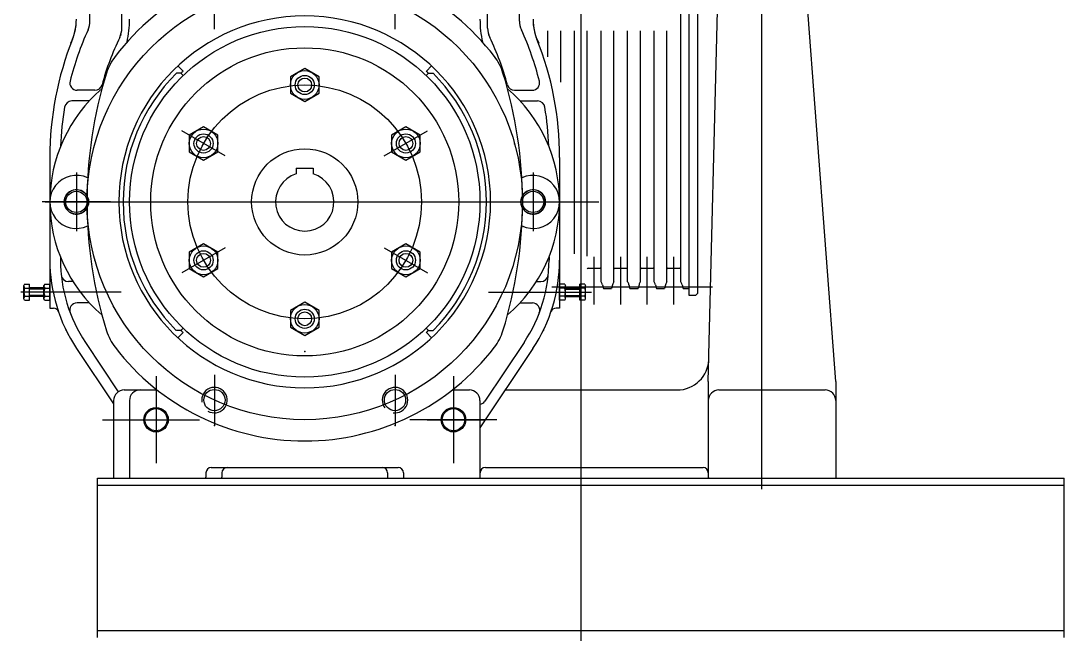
# Model space of a CAD drawing. Header units: millimetres. Extents: x 0 to 356400, y 0 to 68257.
# Drawn here: x 289811 to 290794, y 51542 to 52119 of the extents above; entities that cross this region are included whole.
import ezdxf

# ---------------------------------------------------------------- set-up
doc = ezdxf.new("R2010")
doc.units = ezdxf.units.MM
doc.header["$LTSCALE"] = 75
doc.layers.add('8', color=8, linetype='Continuous')

# ---------------------------------------------------------------- blocks, each defined once
blk = doc.blocks.new('G$C90CD5245')
at = {"layer": '8', "linetype": 'Continuous'}
for p, q in [((4250.44, 24345.83), (4250.44, 23453.6)), ((4250.44, 24201.9, -51500), (4250.44, 7109.48, -51500)), ((4420.44, 24049.24), (4420.44, 23318.92)), ((4370.44, 23420.3), (4380.44, 23819.3)), ((4490.44, 23420.3), (4460.44, 23819.3)), ((3905.44, 23751.93), (3905.44, 23799.76)), ((4075.44, 23751.93), (4075.44, 23799.76)), ((3788.23, 23759.48), (3788.23, 23767.3)), ((3818.23, 23752.8), (3818.23, 23767.3)), ((4162.65, 23752.8), (4162.65, 23767.3)), ((4192.65, 23759.48), (4192.65, 23767.3)), ((4344.44, 23513.96), (4344.44, 23767.97)), ((4352.44, 23501.3), (4352.44, 23767.97)), ((4360.44, 23503.3), (4360.44, 23767.97)), ((4219.44, 23725.81), (4219.44, 23750.4)), ((4231.44, 23701.9), (4231.44, 23750.4)), ((4244.44, 23540.26), (4244.44, 23750.4)), ((4256.44, 23538.11), (4256.44, 23750.4)), ((4269.44, 23513.96), (4269.44, 23750.4)), ((4281.44, 23513.96), (4281.44, 23750.4)), ((4294.44, 23513.96), (4294.44, 23750.4)), ((4306.44, 23513.96), (4306.44, 23750.4)), ((4319.44, 23513.96), (4319.44, 23750.4)), ((4331.44, 23513.96), (4331.44, 23750.4)), ((3875.87, 23712.16), (3871.09, 23717.28)), ((3990.44, 23714.88), (3976.94, 23707.09)), ((4003.94, 23707.09), (3990.44, 23714.88)), ((4105.02, 23712.16), (4109.79, 23717.28)), ((3873.89, 23710.3), (3869.61, 23710.3)), ((3876.02, 23708.17), (3873.89, 23710.3)), ((3976.94, 23707.09), (3976.94, 23691.5)), ((4003.94, 23691.5), (4003.94, 23707.09)), ((4104.87, 23708.17), (4106.99, 23710.3)), ((4106.99, 23710.3), (4111.27, 23710.3)), ((3792.81, 23694.3), (3776.26, 23694.3)), ((4188.07, 23694.3), (4204.62, 23694.3)), ((3787.45, 23684.3), (3771.22, 23684.3)), ((3976.94, 23691.5), (3990.44, 23683.71)), ((3990.44, 23683.71), (4003.94, 23691.5)), ((4193.43, 23684.3), (4209.66, 23684.3)), ((3915.5, 23632.56), (3874.86, 23656.03)), ((3895.18, 23659.88), (3881.68, 23652.09)), ((3908.68, 23652.09), (3895.18, 23659.88)), ((4065.38, 23632.56), (4106.02, 23656.03)), ((4085.7, 23659.88), (4072.2, 23652.09)), ((4099.2, 23652.09), (4085.7, 23659.88)), ((3881.68, 23652.09), (3881.68, 23636.5)), ((3908.68, 23636.5), (3908.68, 23652.09)), ((4072.2, 23652.09), (4072.2, 23636.5)), ((4099.2, 23636.5), (4099.2, 23652.09)), ((3881.68, 23636.5), (3895.18, 23628.71)), ((3895.18, 23628.71), (3908.68, 23636.5)), ((4072.2, 23636.5), (4085.7, 23628.71)), ((4085.7, 23628.71), (4099.2, 23636.5)), ((3750.44, 23631.2), (3750.44, 23489.3)), ((4230.44, 23631.2), (4230.44, 23489.3)), ((3775.44, 23616.92), (3775.44, 23561.67)), ((3982.44, 23621.1), (3982.44, 23615.61)), ((3982.44, 23621.1), (3998.44, 23621.1)), ((3998.44, 23621.1), (3998.44, 23615.61)), ((4205.44, 23616.92), (4205.44, 23561.67)), ((4230.44, 23622.34), (4230.44, 23560.72)), ((3775.44, 23609.87), (3775.44, 23568.99)), ((3775.44, 23609.87), (3775.44, 23568.99)), ((3775.44, 23609.87), (3775.44, 23568.99)), ((3775.44, 23609.87), (3775.44, 23568.99)), ((4205.44, 23609.87), (4205.44, 23568.99)), ((4205.44, 23609.87), (4205.44, 23568.99)), ((4205.44, 23609.87), (4205.44, 23568.99)), ((4205.44, 23609.87), (4205.44, 23568.99)), ((3807.62, 23589.3), (3743.26, 23589.3)), ((3746.03, 23589.3), (4267.41, 23589.3)), ((3751.28, 23589.3), (4229.6, 23589.3)), ((4173.26, 23589.3), (4237.62, 23589.3)), ((3915.5, 23546.03), (3874.86, 23522.56)), ((3895.18, 23549.88), (3881.68, 23542.09)), ((3908.68, 23542.09), (3895.18, 23549.88)), ((4065.38, 23546.03), (4106.02, 23522.56)), ((4085.7, 23549.88), (4072.2, 23542.09)), ((4099.2, 23542.09), (4085.7, 23549.88)), ((3760.44, 23537.33), (3760.44, 23534.59)), ((3881.68, 23542.09), (3881.68, 23526.5)), ((3908.68, 23526.5), (3908.68, 23542.09)), ((4072.2, 23542.09), (4072.2, 23526.5)), ((4099.2, 23526.5), (4099.2, 23542.09)), ((4220.44, 23537.33), (4220.44, 23534.59)), ((4262.94, 23492.65), (4262.94, 23537.58)), ((4287.94, 23492.65), (4287.94, 23537.58)), ((4312.94, 23492.65), (4312.94, 23537.58)), ((4337.94, 23492.65), (4337.94, 23537.58)), ((3881.68, 23526.5), (3895.18, 23518.71)), ((3895.18, 23518.71), (3908.68, 23526.5)), ((4072.2, 23526.5), (4085.7, 23518.71)), ((4085.7, 23518.71), (4099.2, 23526.5)), ((4257.24, 23526.8), (4268.64, 23526.8)), ((4282.24, 23526.8), (4293.64, 23526.8)), ((4307.24, 23526.8), (4318.64, 23526.8)), ((4332.24, 23526.8), (4343.64, 23526.8)), ((3750.44, 23519.3), (3750.44, 23489.3)), ((4230.44, 23519.3), (4230.44, 23489.3)), ((4230.44, 23519.3), (4230.44, 23489.3)), ((3726.67, 23511.8), (3725.94, 23510.55)), ((3725.94, 23498.05), (3725.94, 23510.55)), ((3726.67, 23511.8), (3731.44, 23511.8)), ((3726.67, 23508.05), (3731.44, 23508.05)), ((3731.44, 23496.79), (3731.44, 23511.8)), ((3744.94, 23508.3), (3731.44, 23508.3)), ((3744.94, 23507.3), (3731.44, 23507.3)), ((3745.67, 23511.8), (3744.94, 23510.55)), ((3744.94, 23498.05), (3744.94, 23510.55)), ((3745.67, 23511.8), (3750.44, 23511.8)), ((3745.67, 23508.05), (3750.44, 23508.05)), ((3750.44, 23496.79), (3750.44, 23511.8)), ((3772.23, 23514.3), (3768.11, 23514.3)), ((4208.66, 23514.3), (4212.78, 23514.3)), ((4222.99, 23509.3), (4374.38, 23509.3)), ((4235.22, 23511.8), (4230.44, 23511.8)), ((4230.44, 23496.79), (4230.44, 23511.8)), ((4230.44, 23496.79), (4230.44, 23511.8)), ((4235.22, 23511.8), (4230.44, 23511.8)), ((4235.22, 23508.05), (4230.44, 23508.05)), ((4235.22, 23508.05), (4230.44, 23508.05)), ((4235.22, 23511.8), (4235.94, 23510.55)), ((4235.22, 23511.8), (4235.94, 23510.55)), ((4235.94, 23498.05), (4235.94, 23510.55)), ((4235.94, 23498.05), (4235.94, 23510.55)), ((4235.94, 23508.3), (4249.44, 23508.3)), ((4235.94, 23508.3), (4249.44, 23508.3)), ((4235.94, 23507.3), (4249.44, 23507.3)), ((4235.94, 23507.3), (4249.44, 23507.3)), ((4249.44, 23496.79), (4249.44, 23511.8)), ((4254.22, 23511.8), (4249.44, 23511.8)), ((4254.22, 23511.8), (4249.44, 23511.8)), ((4249.44, 23496.79), (4249.44, 23511.8)), ((4254.22, 23508.05), (4249.44, 23508.05)), ((4254.22, 23508.05), (4249.44, 23508.05)), ((4254.22, 23511.8), (4254.94, 23510.55)), ((4254.22, 23511.8), (4254.94, 23510.55)), ((4254.94, 23498.05), (4254.94, 23510.55)), ((4254.94, 23498.05), (4254.94, 23510.55)), ((4270.67, 23511.37), (4271.65, 23507.7)), ((4271.65, 23507.7), (4279.23, 23507.7)), ((4280.21, 23511.37), (4279.23, 23507.7)), ((4295.67, 23511.37), (4296.65, 23507.7)), ((4296.65, 23507.7), (4304.23, 23507.7)), ((4305.21, 23511.37), (4304.23, 23507.7)), ((4320.67, 23511.37), (4321.65, 23507.7)), ((4321.65, 23507.7), (4329.23, 23507.7)), ((4330.21, 23511.37), (4329.23, 23507.7)), ((4345.67, 23511.37), (4346.65, 23507.7)), ((4346.65, 23507.7), (4352.44, 23507.7)), ((3817.48, 23504.3), (3723.17, 23504.3)), ((3726.67, 23496.79), (3725.94, 23498.05)), ((3726.67, 23500.54), (3731.44, 23500.54)), ((3726.67, 23496.79), (3731.44, 23496.79)), ((3744.94, 23501.3), (3731.44, 23501.3)), ((3744.94, 23500.3), (3731.44, 23500.3)), ((3745.67, 23496.79), (3744.94, 23498.05)), ((3745.67, 23500.54), (3750.44, 23500.54)), ((3745.67, 23496.79), (3750.44, 23496.79)), ((4163.4, 23504.3), (4257.72, 23504.3)), ((4218.01, 23504.3), (4260.46, 23504.3)), ((4235.22, 23500.54), (4230.44, 23500.54)), ((4235.22, 23500.54), (4230.44, 23500.54)), ((4235.22, 23496.79), (4230.44, 23496.79)), ((4235.22, 23496.79), (4230.44, 23496.79)), ((4235.22, 23496.79), (4235.94, 23498.05)), ((4235.22, 23496.79), (4235.94, 23498.05)), ((4235.94, 23501.3), (4249.44, 23501.3)), ((4235.94, 23501.3), (4249.44, 23501.3)), ((4235.94, 23500.3), (4249.44, 23500.3)), ((4235.94, 23500.3), (4249.44, 23500.3)), ((4254.22, 23500.54), (4249.44, 23500.54)), ((4254.22, 23500.54), (4249.44, 23500.54)), ((4254.22, 23496.79), (4249.44, 23496.79)), ((4254.22, 23496.79), (4249.44, 23496.79)), ((4254.22, 23496.79), (4254.94, 23498.05)), ((4254.22, 23496.79), (4254.94, 23498.05)), ((4358.44, 23501.3), (4352.44, 23501.3)), ((4358.44, 23501.3), (4360.44, 23503.3)), ((3750.44, 23489.3), (3753.83, 23489.3)), ((3787.61, 23494.3), (3776.13, 23494.3)), ((3990.44, 23494.88), (3976.94, 23487.09)), ((3976.94, 23487.09), (3976.94, 23471.5)), ((4003.94, 23487.09), (3990.44, 23494.88)), ((4003.94, 23471.5), (4003.94, 23487.09)), ((4193.28, 23494.3), (4204.75, 23494.3)), ((4230.44, 23489.3), (4227.05, 23489.3)), ((3873.89, 23468.3), (3869.61, 23468.3)), ((3876.02, 23470.42), (3873.89, 23468.3)), ((3976.94, 23471.5), (3990.44, 23463.71)), ((3990.44, 23463.71), (4003.94, 23471.5)), ((4104.87, 23470.42), (4106.99, 23468.3)), ((4106.99, 23468.3), (4111.27, 23468.3)), ((3783.98, 23456.9), (3814.86, 23410.6)), ((3875.87, 23466.43), (3871.09, 23461.31)), ((4105.02, 23466.43), (4109.79, 23461.31)), ((4196.9, 23456.9), (4160.11, 23401.75)), ((3775.66, 23451.35), (3810.44, 23399.21)), ((4205.22, 23451.35), (4155.44, 23376.72)), ((3850.44, 23425.31), (3850.44, 23343.28)), ((3905.44, 23426.66), (3905.44, 23378.84)), ((4075.44, 23426.66), (4075.44, 23378.84)), ((4130.44, 23425.31), (4130.44, 23343.28)), ((4370.44, 23420.3), (4370.44, 23329.3)), ((4490.44, 23420.3), (4490.44, 23329.3)), ((3820.44, 23412.3), (3851.53, 23412.3)), ((3850.44, 23413.24), (3850.44, 23347.99)), ((4129.35, 23412.3), (4145.44, 23412.3)), ((4130.44, 23413.24), (4130.44, 23347.99)), ((4179.17, 23412.3), (4341.95, 23412.3)), ((4380.44, 23412.3), (4480.44, 23412.3)), ((3810.44, 23402.3), (3810.44, 23329.3)), ((3825.44, 23402.3), (3825.44, 23329.3)), ((4155.44, 23402.3), (4155.44, 23329.3)), ((3799.94, 23384.3), (3873.79, 23384.3)), ((3809.43, 23384.3), (3891.45, 23384.3)), ((4171.45, 23384.3), (4089.43, 23384.3)), ((4105.61, 23384.3), (4159.74, 23384.3)), ((3902.44, 23339.3), (4078.44, 23339.3)), ((4160.54, 23339.3), (4365.44, 23339.3)), ((3795.44, 23179.3), (3795.44, 23329.3)), ((3795.44, 23329.3), (4705.44, 23329.3)), ((3810.44, 23329.3), (3912.34, 23329.3)), ((3840.54, 23329.3), (3912.34, 23329.3)), ((3897.44, 23334.3), (3897.44, 23330.3)), ((3912.44, 23334.3), (3912.44, 23330.3)), ((4068.44, 23334.3), (4068.44, 23330.3)), ((4068.54, 23329.3), (4155.54, 23329.3)), ((4068.54, 23329.3), (4155.44, 23329.3)), ((4083.44, 23334.3), (4083.44, 23330.3)), ((4370.54, 23329.3), (4490.44, 23329.3)), ((4705.44, 23179.3), (4705.44, 23329.3)), ((3795.44, 23322.8), (4705.44, 23322.8)), ((3795.44, 23185.8), (4705.44, 23185.8))]:
    blk.add_line(p, q, dxfattribs=at)
for centre, radius in [((3990.44, 23589.3), 205), ((3990.44, 23589.3), 165), ((3990.44, 23589.3), 145), ((3990.44, 23699.3), 13.5), ((3990.44, 23699.3), 9), ((3990.44, 23699.3), 6.5), ((3990.44, 23589.3), 110), ((3895.18, 23644.3), 13.5), ((3895.18, 23644.3), 9), ((4085.7, 23644.3), 13.5), ((4085.7, 23644.3), 9), ((3895.18, 23644.3), 6.5), ((4085.7, 23644.3), 6.5), ((3990.44, 23589.3), 50), ((3775.44, 23589.3), 11.5), ((3775.44, 23589.3), 10), ((3775.44, 23589.3), 10), ((4205.44, 23589.3), 11.5), ((4205.44, 23589.3), 10), ((4205.44, 23589.3), 10), ((3895.18, 23534.3), 13.5), ((4085.7, 23534.3), 13.5), ((3895.18, 23534.3), 9), ((3895.18, 23534.3), 6.5), ((4085.7, 23534.3), 9), ((4085.7, 23534.3), 6.5), ((3990.44, 23479.3), 13.5), ((3990.44, 23479.3), 9), ((3990.44, 23479.3), 6.5), ((3905.44, 23402.75), 10), ((4075.44, 23402.75), 10), ((3850.44, 23384.3), 11.5), ((3850.44, 23384.3), 10.5), ((4130.44, 23384.3), 11.5), ((4130.44, 23384.3), 10.5)]:
    blk.add_circle(centre, radius, dxfattribs=at)
for centre, radius, start, end in [((3990.44, 23589.3), 225, 90, 142.5353), ((3990.44, 23589.3), 225, 37.4647, 90), ((3990.44, 23589.3), 175, 90, 270), ((3990.44, 23589.3), 175, 270, 90), ((3725.44, 23761.1), 50, 333.43495, 0), ((3725.44, 23761.1), 50, 338.21321, 0), ((3768.23, 23759.48), 20, 335.55585, 0), ((3798.23, 23752.8), 20, 334.25832, 0), ((3725.44, 23761.1), 100, 347.66623, 0), ((4255.44, 23761.1), 100, 180, 192.33377), ((4182.65, 23752.8), 20, 180, 205.74168), ((4182.65, 23752.8), 20, 180, 205.74168), ((4212.65, 23759.48), 20, 180, 204.44415), ((4255.44, 23761.1), 50, 180, 206.56505), ((4255.44, 23761.1), 50, 180, 201.78679), ((4050.44, 23631.2), 300, 158.21321, 180), ((4050.44, 23631.2), 290, 155.55585, 165.65827), ((4050.44, 23631.2), 260, 154.25832, 164.77867), ((3930.44, 23631.2), 260, 15.22133, 25.74168), ((3930.44, 23631.2), 290, 14.34173, 24.44415), ((3930.44, 23631.2), 300, 0, 21.78679), ((3851.54, 23695.74), 50, 142.5353, 162.8012), ((3851.54, 23695.74), 50, 142.5353, 162.8012), ((4129.34, 23695.74), 50, 17.1988, 37.4647), ((3990.44, 23589.3), 168, 133, 133.92586), ((3990.44, 23589.3), 168, 46.07414, 47), ((3776.26, 23701.3), 7, 165.65827, 270), ((4195.44, 23589.3), 410, 162.8012, 197.1988), ((3990.44, 23589.3), 171, 134.95983, 225), ((3990.44, 23589.3), 171, 315, 45.04017), ((3785.44, 23589.3), 410, 342.8012, 17.1988), ((4204.62, 23701.3), 7, 270, 14.34173), ((3890.44, 23589.3), 140, 130.51071, 180), ((3792.81, 23701.3), 7, 270, 344.77867), ((4188.07, 23701.3), 7, 195.22133, 270), ((4090.44, 23589.3), 140, 0, 49.48929), ((3771.22, 23677.3), 7, 90, 170.6248), ((3787.45, 23677.3), 7, 88.74229, 90), ((4193.43, 23677.3), 7, 90, 91.25771), ((4209.66, 23677.3), 7, 9.3752, 90), ((4050.44, 23631.2), 290, 170.6248, 177.91741), ((3930.44, 23631.2), 290, 2.08259, 9.3752), ((3775.44, 23589.3), 25, 64.84934, 295.15066), ((3990.44, 23589.3), 27.5, 106.91239, 73.08761), ((4205.44, 23589.3), 25, 244.84934, 115.15066), ((3775.44, 23589.3), 11.5, 29.20216, 330.79784), ((3775.44, 23589.3), 11.5, 29.20216, 330.79784), ((4205.44, 23589.3), 11.5, 208.82612, 151.17388), ((4205.44, 23589.3), 11.5, 208.82612, 151.17388), ((3890.44, 23589.3), 140, 180, 229.48929), ((4090.44, 23589.3), 140, 310.51071, 0), ((3900.44, 23534.59), 150, 180, 213.70735), ((3900.44, 23534.59), 140, 180, 213.70735), ((4080.44, 23534.59), 140, 326.29265, 0), ((4080.44, 23534.59), 150, 326.29265, 0), ((4257.24, 23526), 0.8, 90, 180), ((4268.64, 23526), 0.8, 0, 90), ((4282.24, 23526), 0.8, 90, 180), ((4293.64, 23526), 0.8, 0, 90), ((4307.24, 23526), 0.8, 90, 180), ((4318.64, 23526), 0.8, 0, 90), ((4332.24, 23526), 0.8, 90, 180), ((4343.64, 23526), 0.8, 0, 90), ((3768.11, 23521.3), 7, 185.73659, 270), ((4212.78, 23521.3), 7, 270, 354.26341), ((3728.73, 23509.92), 2.79, 180, 222.2455), ((3736.02, 23504.3), 10.08, 158.13455, 201.86545), ((3747.73, 23509.92), 2.79, 180, 222.2455), ((3755.02, 23504.3), 10.08, 158.13455, 201.86545), ((4233.15, 23509.92), 2.79, 317.7545, 0), ((4233.15, 23509.92), 2.79, 317.7545, 0), ((4225.86, 23504.3), 10.08, 338.13455, 21.86545), ((4225.86, 23504.3), 10.08, 338.13455, 21.86545), ((4252.15, 23509.92), 2.79, 317.7545, 0), ((4252.15, 23509.92), 2.79, 317.7545, 0), ((4244.86, 23504.3), 10.08, 338.13455, 21.86545), ((4244.86, 23504.3), 10.08, 338.13455, 21.86545), ((4262.94, 23509.3), 8, 15, 35.65909), ((4287.94, 23509.3), 8, 144.34091, 165), ((4287.94, 23509.3), 8, 15, 35.65909), ((4312.94, 23509.3), 8, 144.34091, 165), ((4312.94, 23509.3), 8, 15, 35.65909), ((4337.94, 23509.3), 8, 144.34091, 165), ((4337.94, 23509.3), 8, 15, 35.65909), ((3728.73, 23498.67), 2.79, 137.7545, 180), ((3747.73, 23498.67), 2.79, 137.7545, 180), ((4233.15, 23498.67), 2.79, 0, 42.2455), ((4233.15, 23498.67), 2.79, 0, 42.2455), ((4252.15, 23498.67), 2.79, 0, 42.2455), ((4252.15, 23498.67), 2.79, 0, 42.2455), ((3753.83, 23484.3), 5, 18.93392, 90), ((3776.13, 23487.3), 7, 90, 200.82987), ((4204.75, 23487.3), 7, 339.17013, 90), ((4227.05, 23484.3), 5, 90, 161.06608), ((3851.54, 23482.85), 50, 197.1988, 217.4647), ((3990.44, 23589.3), 168, 226.07414, 227), ((3990.44, 23589.3), 168, 313, 313.92586), ((4129.34, 23482.85), 50, 322.5353, 342.8012), ((3990.44, 23589.3), 225, 217.4647, 270), ((3990.44, 23589.3), 225, 270, 322.5353), ((4341.03, 23442.3), 30, 270, 358.42634), ((3820.44, 23402.3), 10, 90, 180), ((3835.44, 23402.3), 10, 90, 180), ((3905.44, 23402.75), 12, 239.44105, 189.45317), ((4075.44, 23402.75), 12, 261.29544, 216.78962), ((4145.44, 23402.3), 10, 0, 90), ((4380.44, 23402.3), 10, 90, 180), ((4480.44, 23402.3), 10, 0, 90), ((4154.29, 23405.63), 7, 279.45908, 326.29265), ((3902.44, 23334.3), 5, 90, 180), ((3917.44, 23334.3), 5, 90, 180), ((4063.44, 23334.3), 5, 0, 90), ((4078.44, 23334.3), 5, 0, 90), ((4160.54, 23334.3), 5, 90, 180), ((4365.44, 23334.3), 5, 0, 90), ((3892.44, 23330.3), 5, 348.46304, 0), ((3907.44, 23330.3), 5, 348.46304, 0), ((4073.44, 23330.3), 5, 180, 191.53696), ((4088.44, 23330.3), 5, 180, 191.53696), ((4375.44, 23330.3), 5, 180, 191.53696)]:
    blk.add_arc(centre, radius, start, end, dxfattribs=at)
for p in [(3817.23, 23746.56), (4163.65, 23746.56), (4163.65, 23746.56), (4188, 23644.01), (3792.88, 23534.58), (3765.71, 23468.66), (4215.18, 23468.66), (3835.35, 23455.24), (3990.44, 23448.64), (3905.44, 23378.84), (4075.44, 23378.84), (3810.44, 23329.3), (4490.44, 23329.3), (4490.44, 23329.3), (4490.44, 23329.3)]:
    blk.add_point(p, dxfattribs=at)

msp = doc.modelspace()

# ---------------------------------------------------------------- block references
msp.add_blockref('G$C90CD5245', (286088.31, 28359.35))

doc.saveas('drawing.dxf')
